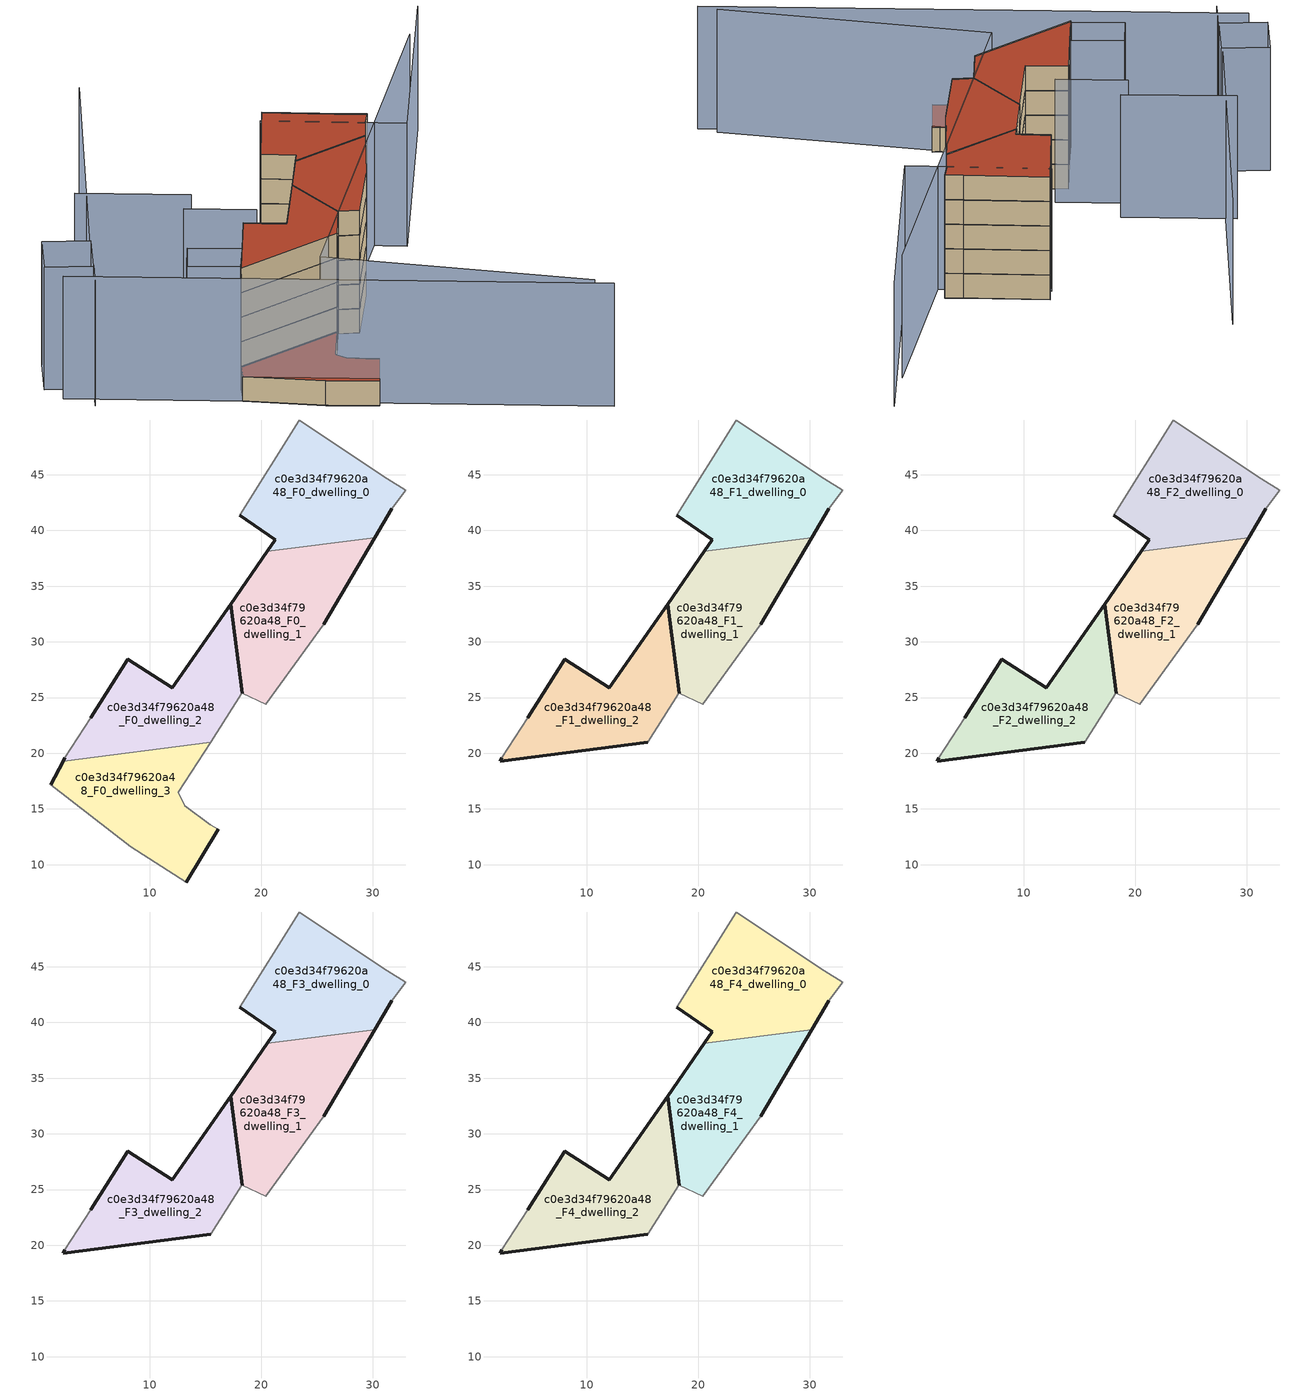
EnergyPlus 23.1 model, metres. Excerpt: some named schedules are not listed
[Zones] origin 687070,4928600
c0e3d34f79620a48_F0_dwelling_0
 floor ground (EU_floor_Construction): 30.18,39.36 31.7,41.94 32.97,43.59 31.29,44.66 23.39,49.91 18.09,41.35 21.26,39.17 20.54,38.12 z0
 wall outside (EU_wall_Construction): 31.7,41.94 30.18,39.36 / 20.54,38.12 21.26,39.17 18.09,41.35 z0:3
 wall adiabatic (EU_wall_Construction): 18.09,41.35 23.39,49.91 31.29,44.66 32.97,43.59 31.7,41.94 z0:3
 wall to c0e3d34f79620a48_F0_dwelling_1 (EU_wall_Construction): 30.18,39.36 20.54,38.12 z0:3
c0e3d34f79620a48_F0_dwelling_1
 floor ground (EU_floor_Construction): 25.6,31.6 30.18,39.36 20.54,38.12 17.25,33.39 18.28,25.37 20.41,24.39 z0
 wall outside (EU_wall_Construction): 30.18,39.36 25.6,31.6 / 18.28,25.37 17.25,33.39 20.54,38.12 z0:3
 wall adiabatic (EU_wall_Construction): 25.6,31.6 20.41,24.39 18.28,25.37 z0:3
c0e3d34f79620a48_F0_dwelling_2
 floor ground (EU_floor_Construction): 15.45,20.99 18.26,25.37 18.28,25.37 17.25,33.39 12.03,25.89 8.03,28.43 4.69,23.19 2.37,19.58 2.23,19.3 z0
 wall outside (EU_wall_Construction): 2.23,19.3 2.37,19.58 / 4.69,23.19 8.03,28.43 12.03,25.89 17.25,33.39 18.28,25.37 z0:3
 wall adiabatic (EU_wall_Construction): 18.28,25.37 18.26,25.37 15.45,20.99 / 2.37,19.58 4.69,23.19 z0:3
 wall to c0e3d34f79620a48_F0_dwelling_3 (EU_wall_Construction): 15.45,20.99 2.23,19.3 z0:3
c0e3d34f79620a48_F0_dwelling_3
 floor ground (EU_floor_Construction): 13.28,8.45 16.15,13.18 15.43,13.56 13.14,15.31 12.57,16.49 15.45,20.99 2.23,19.3 1.1,17.17 8.3,11.6 z0
 wall outside (EU_wall_Construction): 16.15,13.18 13.28,8.45 / 1.1,17.17 2.23,19.3 z0:3
 wall adiabatic (EU_wall_Construction): 13.28,8.45 8.3,11.6 1.1,17.17 / 15.45,20.99 12.57,16.49 13.14,15.31 15.43,13.56 16.15,13.18 z0:3
 roof outside (EU_roof_Construction): 15.45,20.99 12.57,16.49 13.14,15.31 15.43,13.56 16.15,13.18 13.28,8.45 8.3,11.6 1.1,17.17 2.23,19.3 z3
c0e3d34f79620a48_F1_dwelling_0
 floor to c0e3d34f79620a48_F0_dwelling_0 (EU_floor_Construction): 30.18,39.36 31.7,41.94 32.97,43.59 31.29,44.66 23.39,49.91 18.09,41.35 21.26,39.17 20.54,38.12 z3
 wall outside (EU_wall_Construction): 31.7,41.94 30.18,39.36 / 20.54,38.12 21.26,39.17 18.09,41.35 z3:6
 wall adiabatic (EU_wall_Construction): 18.09,41.35 23.39,49.91 31.29,44.66 32.97,43.59 31.7,41.94 z3:6
 wall to c0e3d34f79620a48_F1_dwelling_1 (EU_wall_Construction): 30.18,39.36 20.54,38.12 z3:6
c0e3d34f79620a48_F1_dwelling_1
 floor to c0e3d34f79620a48_F0_dwelling_1 (EU_floor_Construction): 25.6,31.6 30.18,39.36 20.54,38.12 17.25,33.39 18.28,25.37 20.41,24.39 z3
 wall outside (EU_wall_Construction): 30.18,39.36 25.6,31.6 / 18.28,25.37 17.25,33.39 20.54,38.12 z3:6
 wall adiabatic (EU_wall_Construction): 25.6,31.6 20.41,24.39 18.28,25.37 z3:6
c0e3d34f79620a48_F1_dwelling_2
 floor to c0e3d34f79620a48_F0_dwelling_2 (EU_floor_Construction): 15.45,20.99 18.26,25.37 18.28,25.37 17.25,33.39 12.03,25.89 8.03,28.43 4.69,23.19 2.37,19.58 2.23,19.3 z3
 wall outside (EU_wall_Construction): 15.45,20.99 2.23,19.3 2.37,19.58 / 4.69,23.19 8.03,28.43 12.03,25.89 17.25,33.39 18.28,25.37 z3:6
 wall adiabatic (EU_wall_Construction): 18.28,25.37 18.26,25.37 15.45,20.99 / 2.37,19.58 4.69,23.19 z3:6
c0e3d34f79620a48_F2_dwelling_0
 floor to c0e3d34f79620a48_F1_dwelling_0 (EU_floor_Construction): 30.18,39.36 31.7,41.94 32.97,43.59 31.29,44.66 23.39,49.91 18.09,41.35 21.26,39.17 20.54,38.12 z6
 wall outside (EU_wall_Construction): 31.7,41.94 30.18,39.36 / 20.54,38.12 21.26,39.17 18.09,41.35 z6:9
 wall adiabatic (EU_wall_Construction): 18.09,41.35 23.39,49.91 31.29,44.66 32.97,43.59 31.7,41.94 z6:9
 wall to c0e3d34f79620a48_F2_dwelling_1 (EU_wall_Construction): 30.18,39.36 20.54,38.12 z6:9
c0e3d34f79620a48_F2_dwelling_1
 floor to c0e3d34f79620a48_F1_dwelling_1 (EU_floor_Construction): 25.6,31.6 30.18,39.36 20.54,38.12 17.25,33.39 18.28,25.37 20.41,24.39 z6
 wall outside (EU_wall_Construction): 30.18,39.36 25.6,31.6 / 18.28,25.37 17.25,33.39 20.54,38.12 z6:9
 wall adiabatic (EU_wall_Construction): 25.6,31.6 20.41,24.39 18.28,25.37 z6:9
c0e3d34f79620a48_F2_dwelling_2
 floor to c0e3d34f79620a48_F1_dwelling_2 (EU_floor_Construction): 15.45,20.99 18.26,25.37 18.28,25.37 17.25,33.39 12.03,25.89 8.03,28.43 4.69,23.19 2.37,19.58 2.23,19.3 z6
 wall outside (EU_wall_Construction): 15.45,20.99 2.23,19.3 2.37,19.58 / 4.69,23.19 8.03,28.43 12.03,25.89 17.25,33.39 18.28,25.37 z6:9
 wall adiabatic (EU_wall_Construction): 18.28,25.37 18.26,25.37 15.45,20.99 / 2.37,19.58 4.69,23.19 z6:9
c0e3d34f79620a48_F3_dwelling_0
 floor to c0e3d34f79620a48_F2_dwelling_0 (EU_floor_Construction): 30.18,39.36 31.7,41.94 32.97,43.59 31.29,44.66 23.39,49.91 18.09,41.35 21.26,39.17 20.54,38.12 z9
 wall outside (EU_wall_Construction): 31.7,41.94 30.18,39.36 / 20.54,38.12 21.26,39.17 18.09,41.35 z9:12
 wall adiabatic (EU_wall_Construction): 18.09,41.35 23.39,49.91 31.29,44.66 32.97,43.59 31.7,41.94 z9:12
 wall to c0e3d34f79620a48_F3_dwelling_1 (EU_wall_Construction): 30.18,39.36 20.54,38.12 z9:12
c0e3d34f79620a48_F3_dwelling_1
 floor to c0e3d34f79620a48_F2_dwelling_1 (EU_floor_Construction): 25.6,31.6 30.18,39.36 20.54,38.12 17.25,33.39 18.28,25.37 20.41,24.39 z9
 wall outside (EU_wall_Construction): 30.18,39.36 25.6,31.6 / 18.28,25.37 17.25,33.39 20.54,38.12 z9:12
 wall adiabatic (EU_wall_Construction): 25.6,31.6 20.41,24.39 18.28,25.37 z9:12
c0e3d34f79620a48_F3_dwelling_2
 floor to c0e3d34f79620a48_F2_dwelling_2 (EU_floor_Construction): 15.45,20.99 18.26,25.37 18.28,25.37 17.25,33.39 12.03,25.89 8.03,28.43 4.69,23.19 2.37,19.58 2.23,19.3 z9
 wall outside (EU_wall_Construction): 15.45,20.99 2.23,19.3 2.37,19.58 / 4.69,23.19 8.03,28.43 12.03,25.89 17.25,33.39 18.28,25.37 z9:12
 wall adiabatic (EU_wall_Construction): 18.28,25.37 18.26,25.37 15.45,20.99 / 2.37,19.58 4.69,23.19 z9:12
c0e3d34f79620a48_F4_dwelling_0
 floor to c0e3d34f79620a48_F3_dwelling_0 (EU_floor_Construction): 30.18,39.36 31.7,41.94 32.97,43.59 31.29,44.66 23.39,49.91 18.09,41.35 21.26,39.17 20.54,38.12 z12
 wall outside (EU_wall_Construction): 31.7,41.94 30.18,39.36 / 20.54,38.12 21.26,39.17 18.09,41.35 z12:15
 wall adiabatic (EU_wall_Construction): 18.09,41.35 23.39,49.91 31.29,44.66 32.97,43.59 31.7,41.94 z12:15
 wall to c0e3d34f79620a48_F4_dwelling_1 (EU_wall_Construction): 30.18,39.36 20.54,38.12 z12:15
 roof outside (EU_roof_Construction): 31.29,44.66 32.97,43.59 31.7,41.94 30.18,39.36 20.54,38.12 21.26,39.17 18.09,41.35 23.39,49.91 z15
c0e3d34f79620a48_F4_dwelling_1
 floor to c0e3d34f79620a48_F3_dwelling_1 (EU_floor_Construction): 25.6,31.6 30.18,39.36 20.54,38.12 17.25,33.39 18.28,25.37 20.41,24.39 z12
 wall outside (EU_wall_Construction): 30.18,39.36 25.6,31.6 / 18.28,25.37 17.25,33.39 20.54,38.12 z12:15
 wall adiabatic (EU_wall_Construction): 25.6,31.6 20.41,24.39 18.28,25.37 z12:15
 roof outside (EU_roof_Construction): 30.18,39.36 25.6,31.6 20.41,24.39 18.28,25.37 17.25,33.39 20.54,38.12 z15
c0e3d34f79620a48_F4_dwelling_2
 floor to c0e3d34f79620a48_F3_dwelling_2 (EU_floor_Construction): 15.45,20.99 18.26,25.37 18.28,25.37 17.25,33.39 12.03,25.89 8.03,28.43 4.69,23.19 2.37,19.58 2.23,19.3 z12
 wall outside (EU_wall_Construction): 15.45,20.99 2.23,19.3 2.37,19.58 / 4.69,23.19 8.03,28.43 12.03,25.89 17.25,33.39 18.28,25.37 z12:15
 wall adiabatic (EU_wall_Construction): 18.28,25.37 18.26,25.37 15.45,20.99 / 2.37,19.58 4.69,23.19 z12:15
 roof outside (EU_roof_Construction): 17.25,33.39 18.28,25.37 18.26,25.37 15.45,20.99 2.23,19.3 2.37,19.58 4.69,23.19 8.03,28.43 12.03,25.89 z15
shading: -15.27,27.74 35.07,-4.77 / -11.08,28.22 -13.13,24.58 / 33.65,-2.96 11,17.22 / 11,17.22 46.79,57.41 / 9.43,65.14 -8.08,34.13 / 10.9,30.3 4.25,34.62 / 50.99,62.69 35.5,39.41 / 35.5,39.41 22.21,48.25 / 6.68,37.08 -4.01,43.9 / -0.33,26.37 4.69,23.19 / 4.69,23.19 2.39,19.56 / 2.39,19.56 -2.63,22.75 / -2.63,22.75 -0.33,26.37 / -15.94,30.65 -13.07,35.91 / -13.07,35.91 -8.36,33.34 / -8.36,33.34 -11.24,28.08 / -11.24,28.08 -15.94,30.65 z0:15
[Building]
EU S2 Campaign: North Axis=0; Terrain=City; Solar Distribution=FullExterior
[Site:Location]
Bologna: Latitude=44.5; Longitude=11.25; Time Zone=1; Elevation=37
[SizingPeriod:WeatherFileDays]
AnnualSizingPeriod: Begin Month=1; Begin Day of Month=1; End Month=12; End Day of Month=31; Day of Week for Start Day=Monday; Use Weather File Daylight Saving Period=No; Use Weather File Rain and Snow Indicators=No
[MATERIAL]
EU_InternalMass_Material: Roughness=MediumRough; Thickness=0.1; Conductivity=1; Density=1800; Specific Heat=900; Thermal Absorptance=0.9; Solar Absorptance=0.7; Visible Absorptance=0.7
[MATERIAL:NOMASS] Roughness=MediumRough; Thermal Absorptance=0.9; Solar Absorptance=0.7; Visible Absorptance=0.7
Name | Thermal Resistance
EU_wall_NoMass | 0.905828
EU_roof_NoMass | 0.37593
EU_floor_NoMass | 0.67114
[CONSTRUCTION]
EU_wall_Construction: EU_wall_NoMass
EU_roof_Construction: EU_roof_NoMass
EU_floor_Construction: EU_floor_NoMass
EU_InternalMass_Construction: EU_InternalMass_Material
[ZONE] Type=1; Multiplier=1; Ceiling Height=autocalculate; Floor Area=autocalculate; Part of Total Floor Area=Yes
Name | Volume
c0e3d34f79620a48_F0_dwelling_0 | 300.462
c0e3d34f79620a48_F1_dwelling_0; c0e3d34f79620a48_F2_dwelling_0; c0e3d34f79620a48_F3_dwelling_0; c0e3d34f79620a48_F4_dwelling_0 | 300.463
c0e3d34f79620a48_F0_dwelling_1 | 300.468
c0e3d34f79620a48_F1_dwelling_1; c0e3d34f79620a48_F2_dwelling_1; c0e3d34f79620a48_F3_dwelling_1; c0e3d34f79620a48_F4_dwelling_1 | 300.469
c0e3d34f79620a48_F0_dwelling_2; c0e3d34f79620a48_F1_dwelling_2; c0e3d34f79620a48_F2_dwelling_2; c0e3d34f79620a48_F3_dwelling_2; c0e3d34f79620a48_F4_dwelling_2 | 300.48
c0e3d34f79620a48_F0_dwelling_3 | 300.47
[INTERNALMASS] Construction=EU_InternalMass_Construction
Name | Zone or ZoneList | Surface Area
c0e3d34f79620a48_F0_dwelling_0_EU_InternalMass | c0e3d34f79620a48_F0_dwelling_0 | 100.154
c0e3d34f79620a48_F0_dwelling_1_EU_InternalMass | c0e3d34f79620a48_F0_dwelling_1 | 100.156
c0e3d34f79620a48_F0_dwelling_2_EU_InternalMass | c0e3d34f79620a48_F0_dwelling_2 | 100.161
c0e3d34f79620a48_F0_dwelling_3_EU_InternalMass | c0e3d34f79620a48_F0_dwelling_3 | 100.157
c0e3d34f79620a48_F1_dwelling_0_EU_InternalMass | c0e3d34f79620a48_F1_dwelling_0 | 133.541
c0e3d34f79620a48_F1_dwelling_1_EU_InternalMass | c0e3d34f79620a48_F1_dwelling_1 | 133.544
c0e3d34f79620a48_F1_dwelling_2_EU_InternalMass | c0e3d34f79620a48_F1_dwelling_2 | 133.549
c0e3d34f79620a48_F2_dwelling_0_EU_InternalMass | c0e3d34f79620a48_F2_dwelling_0 | 133.541
c0e3d34f79620a48_F2_dwelling_1_EU_InternalMass | c0e3d34f79620a48_F2_dwelling_1 | 133.544
c0e3d34f79620a48_F2_dwelling_2_EU_InternalMass | c0e3d34f79620a48_F2_dwelling_2 | 133.549
c0e3d34f79620a48_F3_dwelling_0_EU_InternalMass | c0e3d34f79620a48_F3_dwelling_0 | 133.541
c0e3d34f79620a48_F3_dwelling_1_EU_InternalMass | c0e3d34f79620a48_F3_dwelling_1 | 133.544
c0e3d34f79620a48_F3_dwelling_2_EU_InternalMass | c0e3d34f79620a48_F3_dwelling_2 | 133.549
c0e3d34f79620a48_F4_dwelling_0_EU_InternalMass | c0e3d34f79620a48_F4_dwelling_0 | 133.541
c0e3d34f79620a48_F4_dwelling_1_EU_InternalMass | c0e3d34f79620a48_F4_dwelling_1 | 133.544
c0e3d34f79620a48_F4_dwelling_2_EU_InternalMass | c0e3d34f79620a48_F4_dwelling_2 | 133.549
[OTHEREQUIPMENT] Fuel Type=Electricity; Design Level Calculation Method=Watts/Area; Power per Zone Floor Area=1; Fraction Latent=0; Fraction Radiant=0; Fraction Lost=0; Carbon Dioxide Generation Rate=0; EndUse Subcategory=EU_Step8_InternalGains
Name | Zone or ZoneList or Space or SpaceList | Schedule
EU_Step8_InternalGain_c0e3d34f79620a48_F0_dwelling_0_f000 | c0e3d34f79620a48_F0_dwelling_0 | EU_Step8_GainSchedule_c0e3d34f79620a48_F0_dwelling_0_f000
EU_Step8_InternalGain_c0e3d34f79620a48_F0_dwelling_1_f000 | c0e3d34f79620a48_F0_dwelling_1 | EU_Step8_GainSchedule_c0e3d34f79620a48_F0_dwelling_1_f000
EU_Step8_InternalGain_c0e3d34f79620a48_F0_dwelling_2_f000 | c0e3d34f79620a48_F0_dwelling_2 | EU_Step8_GainSchedule_c0e3d34f79620a48_F0_dwelling_2_f000
EU_Step8_InternalGain_c0e3d34f79620a48_F0_dwelling_3_f000 | c0e3d34f79620a48_F0_dwelling_3 | EU_Step8_GainSchedule_c0e3d34f79620a48_F0_dwelling_3_f000
EU_Step8_InternalGain_c0e3d34f79620a48_F1_dwelling_0_f000 | c0e3d34f79620a48_F1_dwelling_0 | EU_Step8_GainSchedule_c0e3d34f79620a48_F1_dwelling_0_f000
EU_Step8_InternalGain_c0e3d34f79620a48_F1_dwelling_1_f000 | c0e3d34f79620a48_F1_dwelling_1 | EU_Step8_GainSchedule_c0e3d34f79620a48_F1_dwelling_1_f000
EU_Step8_InternalGain_c0e3d34f79620a48_F1_dwelling_2_f000 | c0e3d34f79620a48_F1_dwelling_2 | EU_Step8_GainSchedule_c0e3d34f79620a48_F1_dwelling_2_f000
EU_Step8_InternalGain_c0e3d34f79620a48_F2_dwelling_0_f000 | c0e3d34f79620a48_F2_dwelling_0 | EU_Step8_GainSchedule_c0e3d34f79620a48_F2_dwelling_0_f000
EU_Step8_InternalGain_c0e3d34f79620a48_F2_dwelling_1_f000 | c0e3d34f79620a48_F2_dwelling_1 | EU_Step8_GainSchedule_c0e3d34f79620a48_F2_dwelling_1_f000
EU_Step8_InternalGain_c0e3d34f79620a48_F2_dwelling_2_f000 | c0e3d34f79620a48_F2_dwelling_2 | EU_Step8_GainSchedule_c0e3d34f79620a48_F2_dwelling_2_f000
EU_Step8_InternalGain_c0e3d34f79620a48_F3_dwelling_0_f000 | c0e3d34f79620a48_F3_dwelling_0 | EU_Step8_GainSchedule_c0e3d34f79620a48_F3_dwelling_0_f000
EU_Step8_InternalGain_c0e3d34f79620a48_F3_dwelling_1_f000 | c0e3d34f79620a48_F3_dwelling_1 | EU_Step8_GainSchedule_c0e3d34f79620a48_F3_dwelling_1_f000
EU_Step8_InternalGain_c0e3d34f79620a48_F3_dwelling_2_f000 | c0e3d34f79620a48_F3_dwelling_2 | EU_Step8_GainSchedule_c0e3d34f79620a48_F3_dwelling_2_f000
EU_Step8_InternalGain_c0e3d34f79620a48_F4_dwelling_0_f000 | c0e3d34f79620a48_F4_dwelling_0 | EU_Step8_GainSchedule_c0e3d34f79620a48_F4_dwelling_0_f000
EU_Step8_InternalGain_c0e3d34f79620a48_F4_dwelling_1_f000 | c0e3d34f79620a48_F4_dwelling_1 | EU_Step8_GainSchedule_c0e3d34f79620a48_F4_dwelling_1_f000
EU_Step8_InternalGain_c0e3d34f79620a48_F4_dwelling_2_f000 | c0e3d34f79620a48_F4_dwelling_2 | EU_Step8_GainSchedule_c0e3d34f79620a48_F4_dwelling_2_f000
[ZONEVENTILATION:DESIGNFLOWRATE] Schedule=EU_AlwaysOn; Design Flow Rate Calculation Method=AirChanges/Hour; Air Changes per Hour=0.73129; Ventilation Type=Natural; Fan Pressure Rise=0; Fan Total Efficiency=1; Constant Term Coefficient=1; Temperature Term Coefficient=0; Velocity Term Coefficient=0; Velocity Squared Term Coefficient=0; Minimum Indoor Temperature=-100; Maximum Indoor Temperature=100; Delta Temperature=-100; Minimum Outdoor Temperature=-100; Maximum Outdoor Temperature=100; Maximum Wind Speed=40
Name | Zone or ZoneList or Space or SpaceList
EU_ConstantAir_c0e3d34f79620a48_F0_dwelling_0 | c0e3d34f79620a48_F0_dwelling_0
EU_ConstantAir_c0e3d34f79620a48_F0_dwelling_1 | c0e3d34f79620a48_F0_dwelling_1
EU_ConstantAir_c0e3d34f79620a48_F0_dwelling_2 | c0e3d34f79620a48_F0_dwelling_2
EU_ConstantAir_c0e3d34f79620a48_F0_dwelling_3 | c0e3d34f79620a48_F0_dwelling_3
EU_ConstantAir_c0e3d34f79620a48_F1_dwelling_0 | c0e3d34f79620a48_F1_dwelling_0
EU_ConstantAir_c0e3d34f79620a48_F1_dwelling_1 | c0e3d34f79620a48_F1_dwelling_1
EU_ConstantAir_c0e3d34f79620a48_F1_dwelling_2 | c0e3d34f79620a48_F1_dwelling_2
EU_ConstantAir_c0e3d34f79620a48_F2_dwelling_0 | c0e3d34f79620a48_F2_dwelling_0
EU_ConstantAir_c0e3d34f79620a48_F2_dwelling_1 | c0e3d34f79620a48_F2_dwelling_1
EU_ConstantAir_c0e3d34f79620a48_F2_dwelling_2 | c0e3d34f79620a48_F2_dwelling_2
EU_ConstantAir_c0e3d34f79620a48_F3_dwelling_0 | c0e3d34f79620a48_F3_dwelling_0
EU_ConstantAir_c0e3d34f79620a48_F3_dwelling_1 | c0e3d34f79620a48_F3_dwelling_1
EU_ConstantAir_c0e3d34f79620a48_F3_dwelling_2 | c0e3d34f79620a48_F3_dwelling_2
EU_ConstantAir_c0e3d34f79620a48_F4_dwelling_0 | c0e3d34f79620a48_F4_dwelling_0
EU_ConstantAir_c0e3d34f79620a48_F4_dwelling_1 | c0e3d34f79620a48_F4_dwelling_1
EU_ConstantAir_c0e3d34f79620a48_F4_dwelling_2 | c0e3d34f79620a48_F4_dwelling_2
[HVACTEMPLATE:THERMOSTAT] Constant Heating Setpoint=20; Constant Cooling Setpoint=50
EU_HeatOnly_c0e3d34f79620a48_F0_dwelling_0; EU_HeatOnly_c0e3d34f79620a48_F0_dwelling_1; EU_HeatOnly_c0e3d34f79620a48_F0_dwelling_2; EU_HeatOnly_c0e3d34f79620a48_F0_dwelling_3; EU_HeatOnly_c0e3d34f79620a48_F1_dwelling_0; EU_HeatOnly_c0e3d34f79620a48_F1_dwelling_1; EU_HeatOnly_c0e3d34f79620a48_F1_dwelling_2; EU_HeatOnly_c0e3d34f79620a48_F2_dwelling_0; EU_HeatOnly_c0e3d34f79620a48_F2_dwelling_1; EU_HeatOnly_c0e3d34f79620a48_F2_dwelling_2; EU_HeatOnly_c0e3d34f79620a48_F3_dwelling_0; EU_HeatOnly_c0e3d34f79620a48_F3_dwelling_1; EU_HeatOnly_c0e3d34f79620a48_F3_dwelling_2
